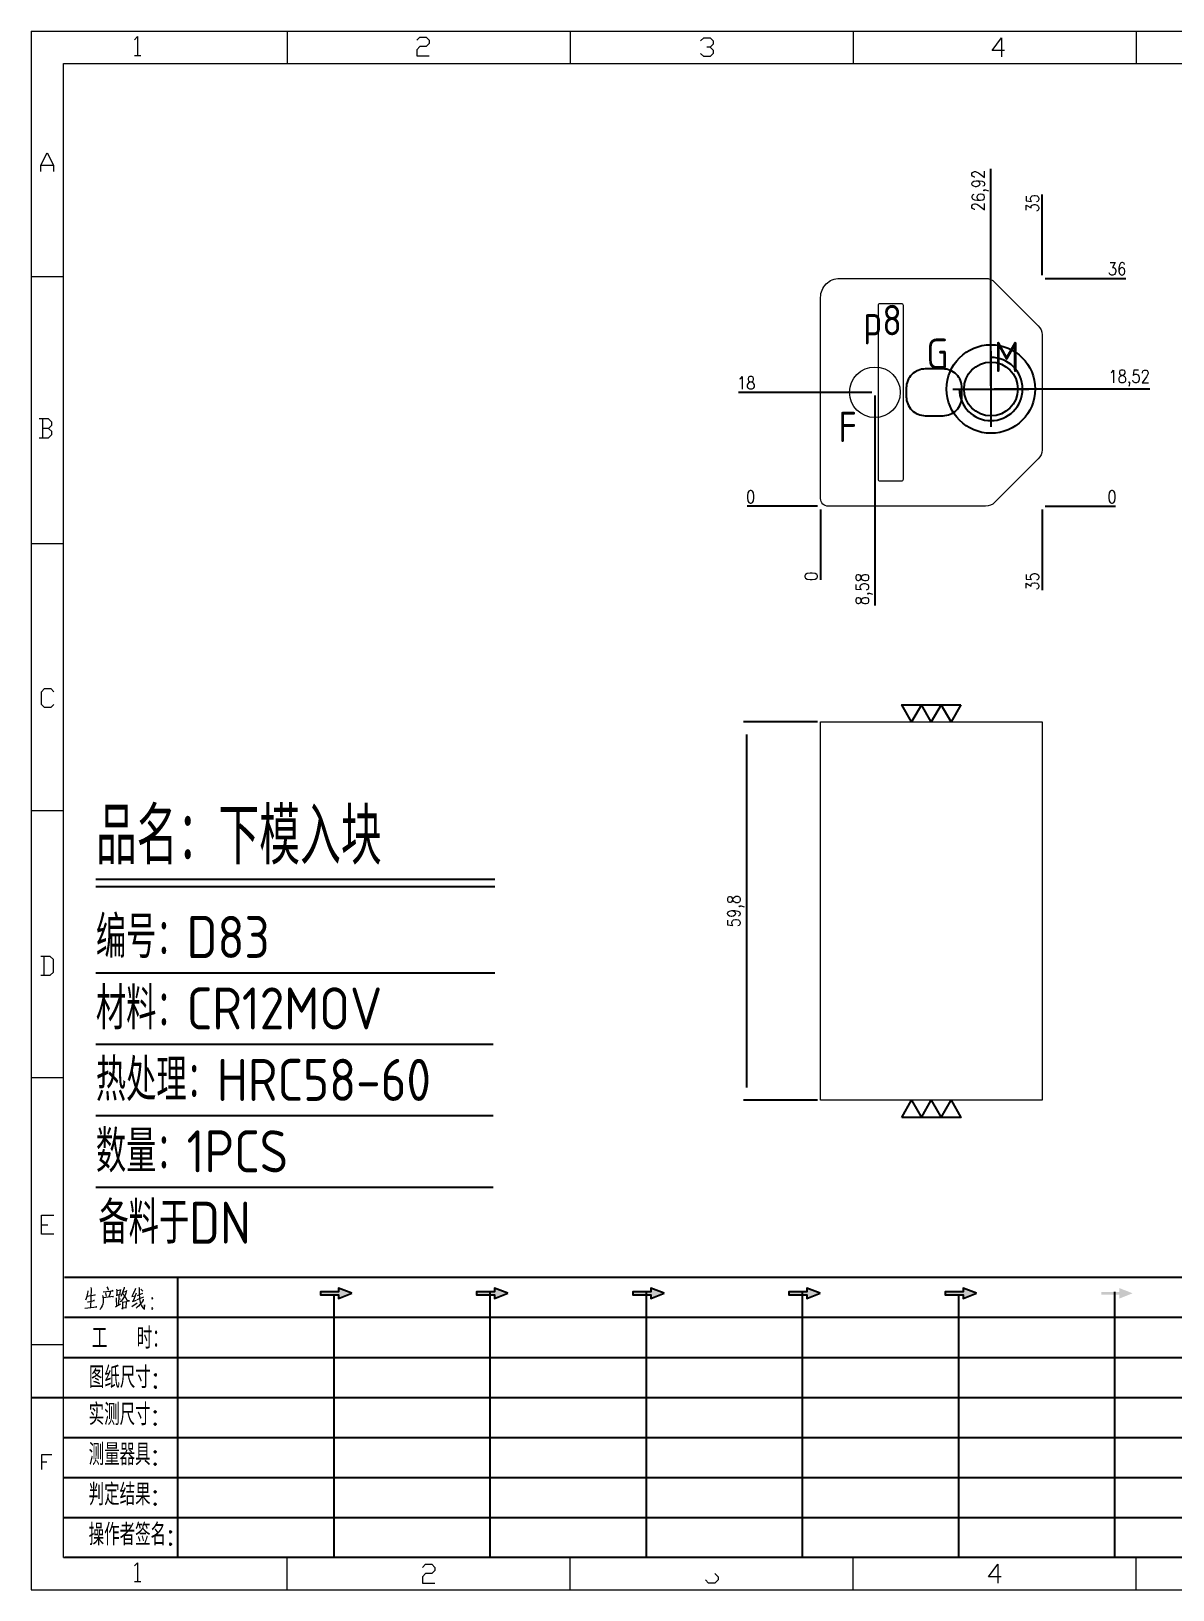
# Model space of a CAD drawing. Header units: millimetres. Extents: x 88508 to 142116, y -5268 to 20283.
# Drawn here: x 109988.3 to 110168.8, y -3081.8 to -2835.5 of the extents above; entities that cross this region are included whole.
import ezdxf
from ezdxf.enums import TextEntityAlignment as Align

# ---------------------------------------------------------------- set-up
doc = ezdxf.new("R2010")
doc.units = ezdxf.units.MM
doc.linetypes.add('CENTER', pattern=[0])
doc.linetypes.add('DASHED', pattern=[0])
for name, color, linetype in [('DIE_P', 2, 'Continuous'), ('DIM', 4, 'Continuous'), ('TEXT', 4, 'Continuous')]:
    doc.layers.add(name, color=color, linetype=linetype)
doc.styles.add('chinesef_fs', font='simplex.shx', dxfattribs={"bigfont": 'gbcbig.shx'})
doc.styles.add('gbenor', font='gbenor.shx', dxfattribs={"bigfont": 'gbcbig.shx'})
doc.styles.add('GBENOR_', font='gbenor.shx', dxfattribs={"bigfont": 'gbcbig'})
doc.styles.get("Standard").update_dxf_attribs({"font": 'txt.shx', "width": 0.85, "bigfont": 'ctxt.shx'})
doc.styles.add('TXT', font='txt.shx', dxfattribs={"width": 0.8, "bigfont": 'ctxt.shx'})
doc.dimstyles.new('T-2-WX', dxfattribs={"dimtxt": 2, "dimasz": 2, "dimexe": 0.5, "dimexo": 0.5, "dimgap": 0.5, "dimtad": 1, "dimtxsty": 'Standard', "dimblk": 'OPEN30', "dimcen": 0, "dimazin": 3, "dimtfac": 1, "dimtmove": 0, "dimatfit": 3, "dimldrblk": 'OPEN30', "dimlwd": -1, "dimlwe": -1})

# ---------------------------------------------------------------- blocks, each defined once
blk = doc.blocks.new('U40')
for points in [[(351.8, 337.7), (351.8, 333.2), (367, 339.3), (351.8, 345.3), (351.8, 340.8), (331.2, 340.8), (331.2, 337.7)], [(545.7, 339.3), (530.6, 345.3), (530.6, 340.8), (509.9, 340.8), (509.9, 337.7), (530.6, 337.7), (530.6, 333.2)], [(724.5, 339.3), (709.3, 345.3), (709.3, 340.8), (688.7, 340.8), (688.7, 337.7), (709.3, 337.7), (709.3, 333.2)], [(903.3, 339.3), (888.1, 345.3), (888.1, 340.8), (867.5, 340.8), (867.5, 337.7), (888.1, 337.7), (888.1, 333.2)], [(1082.1, 339.3), (1066.9, 345.3), (1066.9, 340.8), (1046.3, 340.8), (1046.3, 337.7), (1066.9, 337.7), (1066.9, 333.2)], [(1245.7, 337.7), (1245.7, 333.2), (1260.9, 339.3), (1245.7, 345.3), (1245.7, 340.8), (1225.1, 340.8), (1225.1, 337.7)]]:
    blk.add_hatch(color=3).paths.add_polyline_path(points)
at = {"color": 254, "lineweight": 18}
for p, q in [((0, 1783.5), (0, 0)), ((0, 1783.5), (2530.2, 1783.5)), ((941.1, 1783.5), (941.1, 1746.5)), ((1265.1, 1783.5), (1265.1, 1746.5)), ((37, 37), (37, 1746.5)), ((37, 1746.5), (2493.2, 1746.5)), ((0, 1502.7), (37, 1502.7)), ((0, 1197.2), (37, 1197.2)), ((0, 891.7), (37, 891.7)), ((0, 586.3), (37, 586.3)), ((0, 280.8), (37, 280.8)), ((37, 37), (2493.2, 37)), ((941.1, 0), (941.1, 37)), ((1265.1, 0), (1265.1, 37)), ((0, 0), (2530.2, 0))]:
    blk.add_line(p, q, dxfattribs=at)
at = {"color": 254, "linetype": 'Continuous', "lineweight": 18}
for p, q in [((293.1, 1783.5), (293.1, 1746.5)), ((617.1, 1783.5), (617.1, 1746.5)), ((293.1, 0), (293.1, 37)), ((617.1, 0), (617.1, 37))]:
    blk.add_line(p, q, dxfattribs=at)
for p, q in [((38, 357.6), (1598.2, 357.6)), ((38, 311.8), (1598.2, 311.8)), ((37.1, 266), (1598.2, 266)), ((0.1, 220.2), (1598.2, 220.2)), ((37.1, 174.4), (1598.2, 174.4)), ((37.1, 128.6), (1598.2, 128.6)), ((37.1, 82.8), (1598.2, 82.8))]:
    blk.add_line(p, q)
at = {"color": 254}
for p, q in [((167.8, 37), (167.8, 357.6)), ((525.5, 37), (525.5, 340.8)), ((704.3, 37), (704.3, 340.8)), ((883.1, 37), (883.1, 340.8)), ((1240.6, 37), (1240.6, 340.8)), ((346.7, 37), (346.7, 337.9)), ((1061.9, 37), (1061.9, 337.7)), ((1598.2, 37), (38, 37))]:
    blk.add_line(p, q, dxfattribs=at)
at = {"color": 92, "lineweight": 18}
for points in [[(118.3, 1773.7), (121.9, 1777.3), (121.9, 1755.8)], [(441.4, 1773.1), (445, 1776.7), (452.2, 1776.7), (455.8, 1773.1), (455.8, 1769.5), (452.2, 1765.9), (445, 1765.9), (441.4, 1762.3), (441.4, 1755.1), (455.8, 1755.1)], [(766.4, 1772.4), (770, 1776), (777.2, 1776), (780.8, 1772.4), (780.8, 1768.8), (777.2, 1765.2), (773.6, 1765.2)], [(1114.4, 1761.4), (1100, 1761.4), (1110.8, 1775.8), (1110.8, 1754.2)], [(118.3, 1755.8), (125.5, 1755.8)], [(777.2, 1765.2), (780.8, 1761.6), (780.8, 1758), (777.2, 1754.4), (770, 1754.4), (766.4, 1758)], [(11.1, 1622.8), (11.1, 1630), (18.3, 1644.4), (25.5, 1630), (25.5, 1622.8)], [(11.1, 1630), (25.5, 1630)], [(20, 1329), (23.6, 1332.6), (23.6, 1336.2), (20, 1339.8), (9.2, 1339.8)], [(12.8, 1339.8), (12.8, 1318.2)], [(9.2, 1318.2), (20, 1318.2), (23.6, 1321.8), (23.6, 1325.4), (20, 1329), (12.8, 1329)], [(26.1, 1013.2), (22.5, 1009.6), (15.3, 1009.6), (11.7, 1013.2), (11.7, 1027.6), (15.3, 1031.2), (22.5, 1031.2), (26.1, 1027.6)], [(11, 703.2), (21.8, 703.2), (25.4, 706.8), (25.4, 721.2), (21.8, 724.8), (11, 724.8)], [(14.6, 724.8), (14.6, 703.2)], [(26.1, 407), (11.7, 407), (11.7, 428.6), (26.1, 428.6)], [(11.7, 417.8), (18.9, 417.8)], [(12.3, 137.7), (12.3, 155), (23.8, 155)], [(12.3, 146.4), (18.1, 146.4)], [(118.3, 27.4), (121.9, 31), (121.9, 9.4)], [(447.9, 25.7), (451.5, 29.3), (458.7, 29.3), (462.3, 25.7), (462.3, 22.1), (458.7, 18.5), (451.5, 18.5), (447.9, 14.9), (447.9, 7.7), (462.3, 7.7)], [(782.7, 18.5), (786.3, 14.9), (786.3, 11.3), (782.7, 7.7), (775.5, 7.7), (771.9, 11.3)], [(1110.3, 14.9), (1095.9, 14.9), (1106.7, 29.3), (1106.7, 7.7)], [(118.3, 9.4), (125.5, 9.4)]]:
    blk.add_lwpolyline(points, dxfattribs=at)
at = {"color": 92, "lineweight": 0}
for points in [[(65, 342.2), (64.8, 341), (64.1, 337.9), (63.6, 335.7), (62.8, 333.5), (62.1, 331.4)], [(68.4, 345.9), (68.7, 344.4), (68.1, 322.9)], [(82.6, 340.8), (93.7, 342.2), (93.3, 342.4), (92.4, 342)], [(86.1, 336.1), (86, 337.5), (85.3, 339.8)], [(86.7, 346.7), (87.9, 344.6), (88.3, 343)], [(90.3, 341), (90.4, 339.6), (89.1, 335.3)], [(97.8, 344), (98.1, 342.6), (98.1, 340.8), (98.1, 337.9), (98.1, 336.3), (98.2, 337.7), (102.1, 338.3), (101.8, 338.3), (102.1, 343.6), (102.1, 343.2), (102.1, 342.8), (98.2, 342.2)], [(105.5, 341.2), (105.9, 341), (109.6, 341.8), (109.3, 342.6), (108.5, 339.6), (107.6, 337.3), (106.9, 335.9), (105.9, 334.3), (104.3, 332), (103.1, 330.4), (101.9, 329.4)], [(106.6, 346.5), (106.5, 345.2), (105.1, 341.2), (104.2, 338.9), (103.1, 336.3), (102.6, 335.5)], [(104.9, 339.1), (105.3, 338.7), (107, 335.7), (108.6, 333.3), (109.9, 331.2), (110.3, 330.8), (112.6, 330.8), (110.2, 331.2), (109, 332.6)], [(119.3, 344.8), (119.1, 343.8), (116.8, 338.5), (115.4, 335.5), (119.3, 336.3)], [(120.3, 339.4), (118.1, 333.5), (116.4, 330), (116.1, 329.8), (120.5, 331.4)], [(121.7, 336.7), (127.7, 339.6)], [(123.4, 346.5), (123.5, 345.4), (123.5, 340.8), (123.8, 337.3), (124, 335.3), (124.2, 333.1), (124.5, 331), (124.8, 329), (125.2, 327.4), (125.9, 325.7), (126.9, 323.9), (127.9, 322.7), (128.9, 321.7), (129.6, 321.3), (129.9, 326.1), (129.4, 321.5)], [(127.7, 341.6), (127.2, 342.4), (125.7, 344.2)], [(61.4, 322.3), (68.2, 322.9), (75.3, 323.7), (74.9, 323.9), (73.8, 323.5)], [(63.8, 335.9), (73.4, 337.5), (73.1, 337.7), (72.5, 337.3)], [(64.5, 329.6), (64.8, 329.6), (65.1, 329.6), (72.5, 331), (71.9, 331), (70.9, 330.8)], [(82.6, 335.1), (82.6, 331.8), (82.3, 329), (81.9, 326.8), (81.2, 324.9), (80.3, 323.1), (79.6, 321.9), (78.8, 320.9)], [(93.3, 335.5), (94.1, 335.7), (94.3, 335.5), (82.6, 334.3), (82.6, 335.1), (82.2, 336.9)], [(96.5, 323.9), (102.8, 327.2)], [(97.2, 334.3), (97.5, 333.5), (97.7, 324.7)], [(100.2, 337.9), (100.1, 325.9)], [(100.2, 332.6), (102.4, 333.1)], [(104.2, 330), (104.5, 329), (104.5, 321.1), (104.3, 322.1), (104.5, 322.7), (109.2, 323.1), (108.6, 323.1), (109, 329.2), (109, 330), (109.3, 329.4), (108.6, 329.4), (104.6, 328.8)], [(115.3, 324.3), (121.5, 328.2)], [(128.2, 332.4), (128.1, 331.6), (126.9, 329.6), (125.8, 328), (124.5, 326.3), (123, 324.7), (121.4, 323.3), (120.1, 322.3)], [(121.4, 332.2), (128.8, 335.1)]]:
    blk.add_lwpolyline(points, dxfattribs=at)
for points in [[(367, 339.3), (351.8, 345.3), (351.8, 340.8), (331.2, 340.8), (331.2, 337.7), (351.8, 337.7), (351.8, 333.2), (367, 339.3)], [(545.7, 339.3), (530.6, 345.3), (530.6, 340.8), (509.9, 340.8), (509.9, 337.7), (530.6, 337.7), (530.6, 333.2), (545.7, 339.3)], [(724.5, 339.3), (709.3, 345.3), (709.3, 340.8), (688.7, 340.8), (688.7, 337.7), (709.3, 337.7), (709.3, 333.2), (724.5, 339.3)], [(903.3, 339.3), (888.1, 345.3), (888.1, 340.8), (867.5, 340.8), (867.5, 337.7), (888.1, 337.7), (888.1, 333.2), (903.3, 339.3)], [(1082.1, 339.3), (1066.9, 345.3), (1066.9, 340.8), (1046.3, 340.8), (1046.3, 337.7), (1066.9, 337.7), (1066.9, 333.2), (1082.1, 339.3)]]:
    blk.add_lwpolyline(points)
for points in [[(138.7, 332.4), (139.4, 333.5), (138.7, 334.5), (138, 333.5)], [(138.7, 320.9), (139.4, 321.9), (138.7, 322.9), (138, 321.9)]]:
    blk.add_lwpolyline(points, close=True, dxfattribs=at)
at = {"color": 3, "style": 'chinesef_fs'}
for s, p in [('工  时：', (69.5, 275.7)), ('图纸尺寸:', (66.2, 230.9)), ('实测尺寸:', (65.9, 188.4)), ('测量器具:', (65.9, 142.6)), ('判定结果:', (65.9, 96.8)), ('操作者签名:', (65.9, 51))]:
    blk.add_text(s, height=24.57, dxfattribs=at).set_placement(p)
at = {"lineweight": 18, "style": 'GBENOR_'}
blk.add_attdef('文档路径', (2126, 386.9), '', height=17.8, dxfattribs=at)
at = {"lineweight": 20, "style": 'TXT'}
for tag, height, p in [('18-**-**', 16.3, (1866.6, 256.2)), ('客户名称', 16.1, (1741.1, 134, 0)), ('料厚:', 16.1, (1741.3, 93.2, 0))]:
    blk.add_attdef(tag, text='', height=height, dxfattribs=at).set_placement(p, align=Align.MIDDLE)
for tag, p, height in [('88888', (1850.9, 207.5), 14.9), ('材质:', (1691.2, 168, 0), 16.1), ('核准', (1869.4, 127.5, 0), 16.1), ('设计', (1868.8, 88.3, 0), 16.1), ('绘图', (1868.2, 49.1, 0), 16.1)]:
    blk.add_attdef(tag, p, '', height=height, dxfattribs=at)
for tag, p, height, width in [('3', (2234.7, 206.9), 15.8, 0.7), ('4', (2234.7, 167.4), 15.8, 0.7), ('核准日期', (2041.1, 124.2, 0), 16.1, 0.68), ('设计日期', (2041.1, 84.5, 0), 16.1, 0.68), ('1', (2251.9, 85.9), 14.6, 0.7), ('绘图日期', (2040.9, 46.4, 0), 16.1, 0.68), ('2', (2235, 49.2), 14.6, 0.7)]:
    blk.add_attdef(tag, p, '', height=height, dxfattribs=dict(at, width=width))
blk = doc.blocks.new('*D7822')
at = {"layer": 'Defpoints', "color": 0}
for p in [(110113.15, -2910.56), (110148.15, -2910.56), (110158.15, -2910.56)]:
    blk.add_point(p, dxfattribs=at)
at = {"layer": 'DIM', "color": 0}
blk.add_line((110148.65, -2910.56), (110159.78, -2910.56), dxfattribs=at)
at = {"layer": 'DIM', "color": 0, "insert": (110159.21, -2909.06), "char_height": 2, "attachment_point": 5}
blk.add_mtext('0', dxfattribs=at)
blk = doc.blocks.new('_Open30')
blk = doc.blocks.new('*D7823')
at = {"layer": 'Defpoints', "color": 0}
for p in [(110140.07, -2892.03), (110158.15, -2892.03), (110113.15, -2910.56)]:
    blk.add_point(p, dxfattribs=at)
at = {"layer": 'DIM', "color": 0}
for p, q in [((110140.57, -2892.03), (110150.15, -2892.03)), ((110150.15, -2892.03), (110154.15, -2892.03)), ((110154.15, -2892.03), (110165.2, -2892.03))]:
    blk.add_line(p, q, dxfattribs=at)
at = {"layer": 'DIM', "color": 0, "insert": (110161.92, -2890.34), "char_height": 2, "attachment_point": 5}
blk.add_mtext('18,52', dxfattribs=at)
blk = doc.blocks.new('*D7824')
at = {"layer": 'Defpoints', "color": 0}
for p in [(110148.15, -2874.56), (110158.15, -2874.56), (110113.15, -2910.56)]:
    blk.add_point(p, dxfattribs=at)
at = {"layer": 'DIM', "color": 0}
for p, q in [((110148.65, -2874.56), (110152.15, -2874.56)), ((110152.15, -2874.56), (110154.15, -2874.56)), ((110154.15, -2874.56), (110161.4, -2874.56))]:
    blk.add_line(p, q, dxfattribs=at)
at = {"layer": 'DIM', "color": 0, "insert": (110160.02, -2873.06), "char_height": 2, "attachment_point": 5}
blk.add_mtext('36', dxfattribs=at)
blk = doc.blocks.new('*D7825')
at = {"layer": 'Defpoints', "color": 0}
for p in [(110103.15, -2910.56), (110113.15, -2910.56), (110113.15, -2910.56)]:
    blk.add_point(p, dxfattribs=at)
at = {"layer": 'DIM', "color": 0}
blk.add_line((110112.65, -2910.56), (110101.51, -2910.56), dxfattribs=at)
at = {"layer": 'DIM', "color": 0, "insert": (110102.08, -2909.06), "char_height": 2, "attachment_point": 5}
blk.add_mtext('0', dxfattribs=at)
blk = doc.blocks.new('*D7826')
at = {"layer": 'Defpoints', "color": 0}
for p in [(110103.15, -2892.56), (110121.73, -2892.56), (110113.15, -2910.56)]:
    blk.add_point(p, dxfattribs=at)
at = {"layer": 'DIM', "color": 0}
for p, q in [((110107.15, -2892.56), (110100.14, -2892.56)), ((110111.15, -2892.56), (110107.15, -2892.56)), ((110121.23, -2892.56), (110111.15, -2892.56))]:
    blk.add_line(p, q, dxfattribs=at)
at = {"layer": 'DIM', "color": 0, "insert": (110101.39, -2891.06), "char_height": 2, "attachment_point": 5}
blk.add_mtext('18', dxfattribs=at)
blk = doc.blocks.new('*D7827')
at = {"layer": 'Defpoints', "color": 0}
for p in [(110113.15, -2910.56), (110148.15, -2910.56), (110148.15, -2920.56)]:
    blk.add_point(p, dxfattribs=at)
at = {"layer": 'DIM', "color": 0}
for p, q in [((110148.15, -2911.06), (110148.15, -2914.56)), ((110148.15, -2914.56), (110148.15, -2916.56)), ((110148.15, -2916.56), (110148.15, -2923.81))]:
    blk.add_line(p, q, dxfattribs=at)
at = {"layer": 'DIM', "color": 0, "insert": (110146.65, -2922.43), "char_height": 2, "attachment_point": 5, "rotation": 90}
blk.add_mtext('35', dxfattribs=at)
blk = doc.blocks.new('*D7828')
at = {"layer": 'Defpoints', "color": 0}
for p in [(110121.73, -2892.56), (110113.15, -2910.56), (110121.73, -2920.56)]:
    blk.add_point(p, dxfattribs=at)
at = {"layer": 'DIM', "color": 0}
for p, q in [((110121.73, -2893.06), (110121.73, -2912.56)), ((110121.73, -2912.56), (110121.73, -2916.56)), ((110121.73, -2916.56), (110121.73, -2926.24))]:
    blk.add_line(p, q, dxfattribs=at)
at = {"layer": 'DIM', "color": 0, "insert": (110120.04, -2923.65), "char_height": 2, "attachment_point": 5, "rotation": 90}
blk.add_mtext('8,58', dxfattribs=at)
blk = doc.blocks.new('*D7829')
at = {"layer": 'Defpoints', "color": 0}
for p in [(110113.15, -2910.56), (110113.15, -2910.56), (110113.15, -2920.56)]:
    blk.add_point(p, dxfattribs=at)
at = {"layer": 'DIM', "color": 0}
blk.add_line((110113.15, -2911.06), (110113.15, -2922.19), dxfattribs=at)
at = {"layer": 'DIM', "color": 0, "insert": (110111.65, -2921.62), "char_height": 2, "attachment_point": 5, "rotation": 90}
blk.add_mtext('0', dxfattribs=at)
blk = doc.blocks.new('*D7830')
at = {"layer": 'Defpoints', "color": 0}
for p in [(110148.15, -2864.56), (110148.15, -2874.56), (110113.15, -2910.56)]:
    blk.add_point(p, dxfattribs=at)
at = {"layer": 'DIM', "color": 0}
for p, q in [((110148.15, -2868.56), (110148.15, -2861.3)), ((110148.15, -2870.56), (110148.15, -2868.56)), ((110148.15, -2874.06), (110148.15, -2870.56))]:
    blk.add_line(p, q, dxfattribs=at)
at = {"layer": 'DIM', "color": 0, "insert": (110146.65, -2862.68), "char_height": 2, "attachment_point": 5, "rotation": 90}
blk.add_mtext('35', dxfattribs=at)
blk = doc.blocks.new('*D7831')
at = {"layer": 'Defpoints', "color": 0}
for p in [(110140.07, -2864.56), (110140.07, -2892.03), (110113.15, -2910.56)]:
    blk.add_point(p, dxfattribs=at)
at = {"layer": 'DIM', "color": 0}
for p, q in [((110140.07, -2868.56), (110140.07, -2857.26)), ((110140.07, -2872.56), (110140.07, -2868.56)), ((110140.07, -2891.53), (110140.07, -2872.56))]:
    blk.add_line(p, q, dxfattribs=at)
at = {"layer": 'DIM', "color": 0, "insert": (110138.38, -2860.66), "char_height": 2, "attachment_point": 5, "rotation": 90}
blk.add_mtext('26,92', dxfattribs=at)
blk = doc.blocks.new('*D7832')
at = {"layer": 'Defpoints', "color": 0}
for p in [(110113.15, -2944.62), (110101.43, -3004.42), (110113.15, -3004.42)]:
    blk.add_point(p, dxfattribs=at)
at = {"layer": 'DIM', "color": 0}
for p, q in [((110112.65, -2944.62), (110100.93, -2944.62)), ((110101.43, -2946.62), (110101.43, -3002.42)), ((110112.65, -3004.42), (110100.93, -3004.42))]:
    blk.add_line(p, q, dxfattribs=at)
at = {"layer": 'DIM', "color": 0, "insert": (110099.74, -2974.52), "char_height": 2, "attachment_point": 5, "rotation": 90}
blk.add_mtext('59,8', dxfattribs=at)

msp = doc.modelspace()

# ---------------------------------------------------------------- linework, layer by layer
at = {"layer": 'DIE_P', "linetype": 'CENTER'}
for p, q in [((110140.066, -2886.032), (110140.066, -2898.032)), ((110134.066, -2892.032), (110146.066, -2892.032))]:
    msp.add_line(p, q, dxfattribs=at)
at = {"layer": 'DIE_P', "linetype": 'Continuous', "lineweight": 15}
msp.add_lwpolyline([(110148.146, -2883.464), (110148.146, -2901.647, -0.1989124), (110147.56, -2903.061), (110140.652, -2909.97, -0.1989124), (110139.237, -2910.555), (110114.346, -2910.555, -0.4142136), (110113.146, -2909.355), (110113.146, -2877.555, -0.4142136), (110116.146, -2874.555), (110139.237, -2874.555, -0.1989124), (110140.652, -2875.141), (110147.56, -2882.05, -0.1989124)], format="xyb", close=True, dxfattribs=at)
at = {"layer": 'DIE_P', "color": 1, "linetype": 'Continuous', "lineweight": 15}
msp.add_lwpolyline([(110122.526, -2878.555, 0.4142136), (110122.226, -2878.855), (110122.226, -2906.255, 0.4142136), (110122.526, -2906.555), (110125.926, -2906.555, 0.4142136), (110126.226, -2906.255), (110126.226, -2878.855, 0.4142136), (110125.926, -2878.555)], format="xyb", close=True, dxfattribs=at)
at = {"layer": 'DIE_P', "color": 94, "linetype": 'Continuous'}
msp.add_lwpolyline([(110135.496, -2893.245), (110135.496, -2891.86, 0.4142136), (110132.496, -2888.86), (110129.69, -2888.86, 0.4142136), (110126.69, -2891.86), (110126.69, -2893.245, 0.4142136), (110129.69, -2896.245), (110132.496, -2896.245, 0.4142136)], format="xyb", close=True, dxfattribs=at)
at = {"layer": 'DIE_P', "color": 2, "lineweight": 15}
msp.add_lwpolyline([(110113.146, -2944.615), (110148.146, -2944.615), (110148.146, -3004.415), (110113.146, -3004.415)], close=True, dxfattribs=at)
at = {"layer": 'DIE_P', "linetype": 'Continuous'}
msp.add_circle((110140.066, -2892.032), 7, dxfattribs=at)
at = {"layer": 'DIE_P', "color": 52, "linetype": 'DASHED', "lineweight": 15}
msp.add_circle((110121.726, -2892.555), 4, dxfattribs=at)
at = {"layer": 'DIE_P'}
msp.add_circle((110140.066, -2892.032), 4.25, dxfattribs=at)
msp.add_arc((110140.066, -2892.032), 5, 180, 90, dxfattribs=at)
at = {"layer": 'DIM', "color": 4, "linetype": 'Continuous', "lineweight": 25}
for p, q in [((109998.579, -2969.487), (110061.639, -2969.487)), ((109998.579, -2970.649), (110061.639, -2970.649)), ((109998.579, -2984.263), (110061.639, -2984.263)), ((109998.579, -2995.553), (110061.365, -2995.553)), ((109998.579, -3006.843), (110061.365, -3006.843)), ((109998.579, -3018.133), (110061.365, -3018.133))]:
    msp.add_line(p, q, dxfattribs=at)
at = {"layer": 'TEXT'}
for points in [[(110135.322, -2941.915), (110133.764, -2944.615), (110132.205, -2941.915), (110130.646, -2944.615), (110129.087, -2941.915), (110127.528, -2944.615), (110125.969, -2941.915), (110135.322, -2941.915)], [(110125.969, -3007.115), (110127.528, -3004.415), (110129.087, -3007.115), (110130.646, -3004.415), (110132.205, -3007.115), (110133.764, -3004.415), (110135.322, -3007.115), (110125.969, -3007.115)]]:
    msp.add_lwpolyline(points, close=True, dxfattribs=at)

# ---------------------------------------------------------------- block references
at = {"ltscale": 3, "xscale": 0.1380887844040191, "yscale": 0.1380887844040191, "zscale": 0.1380887844040191}
msp.add_blockref('U40', (109988.348, -3081.771), dxfattribs=at)

# ---------------------------------------------------------------- texts
at = {"layer": 'DIM', "color": 3, "linetype": 'Continuous', "lineweight": 25, "style": 'gbenor'}
for s, height, p in [('品名：下模入块', 8.9655, (109998.579, -2967.163)), ('编号：D83', 6.6411, (109998.579, -2981.939)), ('材料：CR12MOV', 6.6411, (109998.579, -2993.229)), ('热处理：HRC58-60', 6.64111, (109998.579, -3004.519)), ('数量：1PCS', 6.6411, (109998.579, -3015.809)), ('备料于DN', 6.6411, (109998.983, -3027.099))]:
    msp.add_text(s, height=height, dxfattribs=at).set_placement(p)
at = {"layer": 'TEXT', "color": 4, "style": 'gbenor'}
for s, p in [('p8', (110122.925, -2881.147)), ('G', (110131.6, -2886.464)), ('M', (110142.567, -2886.962)), ('F', (110117.433, -2898.04))]:
    msp.add_text(s, height=4.8, dxfattribs=at).set_placement(p, align=Align.MIDDLE_CENTER)

# ---------------------------------------------------------------- dimensions: what is measured, and where the dimension line sits
at = {"layer": 'DIM'}
for feature_location, offset, dtype, origin, picture, middle in [((110140.066, -2892.032), (0, 27.477), 1, (110113.146, -2910.555), '*D7831', (110138.375, -2860.655)), ((110148.146, -2874.555), (0, 10), 1, (110113.146, -2910.555), '*D7830', (110146.646, -2862.679)), ((110148.146, -2874.555), (10, 0), 0, (110113.146, -2910.555), '*D7824', (110160.022, -2873.055)), ((110121.726, -2892.555), (-18.58, 0), 0, (110113.146, -2910.555), '*D7826', (110101.391, -2891.055)), ((110140.066, -2892.032), (18.08, 0), 0, (110113.146, -2910.555), '*D7823', (110161.924, -2890.342)), ((110121.726, -2892.555), (0, -28), 1, (110113.146, -2910.555), '*D7828', (110120.035, -2923.646)), ((110113.145919543, -2910.555379378), (-10, 0), 0, (110113.145919543, -2910.555379378), '*D7825', (110102.079252876, -2909.055379378)), ((110148.145919563, -2910.555379378), (10, 0), 0, (110113.145919543, -2910.555379378), '*D7822', (110159.212586229, -2909.055379378)), ((110113.145919543, -2910.555379378), (0, -10), 1, (110113.145919543, -2910.555379378), '*D7829', (110111.645919543, -2921.622046044)), ((110148.146, -2910.555), (0, -10), 1, (110113.146, -2910.555), '*D7827', (110146.646, -2922.432))]:
    dim = msp.add_ordinate_dim(feature_location=feature_location, offset=offset, dtype=dtype, origin=origin, dimstyle='T-2-WX', dxfattribs=at)
    dim.commit()
    dim.dimension.update_dxf_attribs({"geometry": picture, "text_midpoint": middle})
dim = msp.add_linear_dim(base=(110101.432, -3004.415), p1=(110113.146, -2944.615), p2=(110113.146, -3004.415), angle=90, dimstyle='T-2-WX', dxfattribs=at)
dim.commit()
dim.dimension.update_dxf_attribs({"geometry": '*D7832', "text_midpoint": (110099.741, -2974.515)})

doc.saveas('drawing.dxf')
